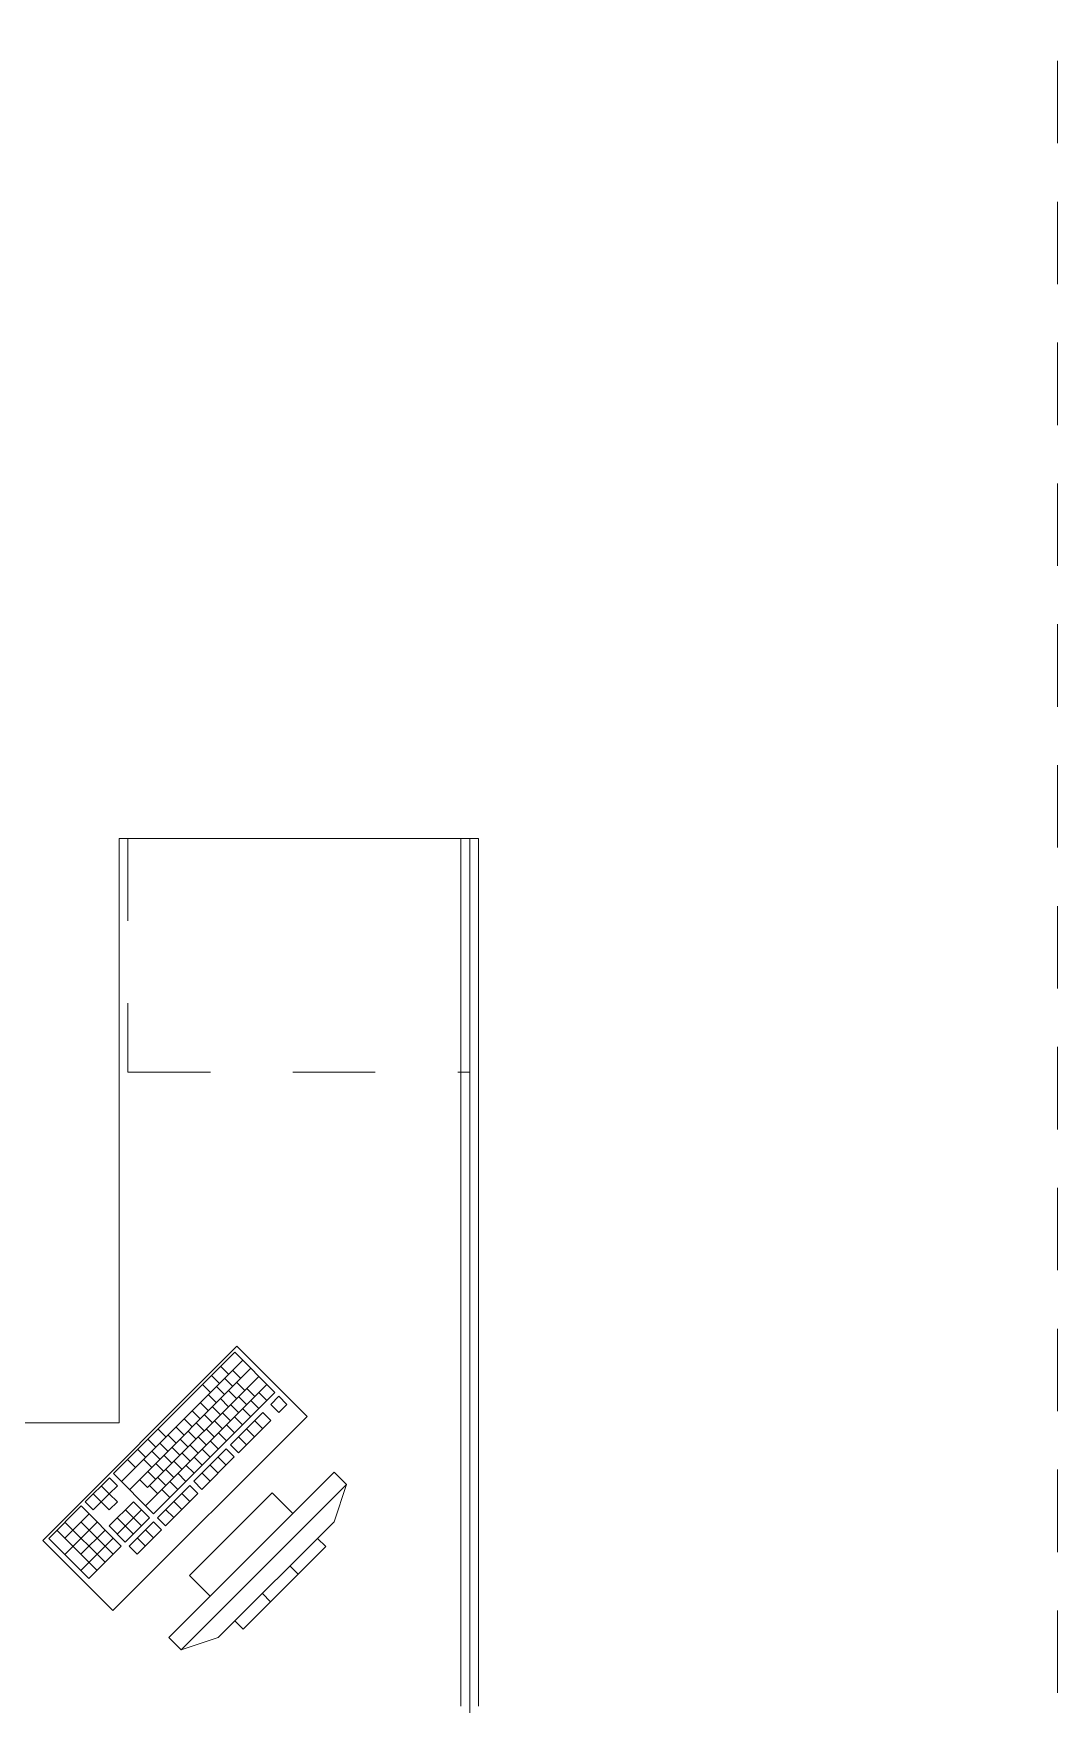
# Model space of a CAD drawing. Header units: inches. Extents: x -38 to 5698, y -33 to 92.
# Drawn here: x 206.317 to 208.07, y 35.002 to 37.862 of the extents above; entities that cross this region are included whole.
import ezdxf

# ---------------------------------------------------------------- set-up
doc = ezdxf.new("R2010")
doc.units = ezdxf.units.IN
doc.header["$MEASUREMENT"] = 0
doc.linetypes.add('Hidden Line', pattern=[0.195611, 0.141111, -0.0545])
doc.linetypes.add('Rayas', pattern=[0.282222, 0.141111, -0.141111])
doc.layers.add('08 _ STR _ EXT _ 09 Vigas', color=7, linetype='Continuous')
doc.layers.add('Interior - Mobiliario', color=7, linetype='Continuous')

msp = doc.modelspace()

# ---------------------------------------------------------------- linework, layer by layer
at = {"layer": '08 _ STR _ EXT _ 09 Vigas', "color": 251, "linetype": 'Hidden Line', "lineweight": 13}
msp.add_line((208.07, 30.2), (208.07, 39.4), dxfattribs=at)
at = {"layer": 'Interior - Mobiliario', "color": 175, "linetype": 'Rayas', "lineweight": 13}
for p, q in [((206.4791, 36.4847), (206.4791, 36.0847)), ((206.4791, 36.0847), (207.0641, 36.0847))]:
    msp.add_line(p, q, dxfattribs=at)
at = {"layer": 'Interior - Mobiliario', "color": 175, "linetype": 'Continuous', "lineweight": 13}
for p, q in [((207.0791, 36.4847), (207.0491, 36.4847)), ((207.0491, 36.4847), (207.0491, 34.9997)), ((207.0791, 34.9997), (207.0791, 36.4847)), ((206.6621, 35.6052), (206.4544, 35.3975)), ((206.6758, 35.5915), (206.4681, 35.3838)), ((206.7307, 35.5366), (206.6621, 35.6052)), ((206.6895, 35.5778), (206.4818, 35.37)), ((206.7032, 35.564), (206.5128, 35.3736)), ((206.6223, 35.5654), (206.636, 35.5517)), ((206.6379, 35.5809), (206.6516, 35.5672)), ((206.6447, 35.5603), (206.6584, 35.5466)), ((206.6585, 35.5742), (206.6722, 35.5604)), ((206.6653, 35.5535), (206.679, 35.5398)), ((206.717, 35.5503), (206.5092, 35.3426)), ((206.523, 35.3289), (206.7307, 35.5366)), ((206.6067, 35.5498), (206.6204, 35.5361)), ((206.617, 35.5326), (206.6307, 35.5189)), ((206.6308, 35.5465), (206.6445, 35.5327)), ((206.6376, 35.5258), (206.6513, 35.5121)), ((206.6514, 35.5397), (206.6652, 35.526)), ((206.6686, 35.5294), (206.6823, 35.5157)), ((206.6825, 35.5433), (206.6962, 35.5296)), ((206.7031, 35.5365), (206.7168, 35.5228)), ((206.7375, 35.5298), (206.7237, 35.5159)), ((206.7512, 35.516), (206.7375, 35.5298)), ((206.5893, 35.5049), (206.603, 35.4912)), ((206.6031, 35.5188), (206.6168, 35.5051)), ((206.6099, 35.4981), (206.6236, 35.4844)), ((206.6238, 35.512), (206.6375, 35.4983)), ((206.6409, 35.5017), (206.6546, 35.488)), ((206.7098, 35.5021), (206.6544, 35.4467)), ((206.6548, 35.5156), (206.6685, 35.5019)), ((206.6754, 35.5088), (206.6891, 35.4951)), ((206.6893, 35.5226), (206.703, 35.5089)), ((206.7235, 35.4883), (206.7098, 35.5021)), ((206.7237, 35.5159), (206.7374, 35.5022)), ((206.7374, 35.5022), (206.7512, 35.516)), ((206.5306, 35.4736), (206.5443, 35.4599)), ((206.5616, 35.4772), (206.5753, 35.4635)), ((206.5754, 35.4911), (206.5891, 35.4774)), ((206.5822, 35.4704), (206.5959, 35.4567)), ((206.5961, 35.4843), (206.6098, 35.4706)), ((206.6132, 35.474), (206.6269, 35.4603)), ((206.6271, 35.4879), (206.6408, 35.4742)), ((206.6339, 35.4672), (206.6476, 35.4535)), ((206.6477, 35.4811), (206.6614, 35.4674)), ((206.6616, 35.4949), (206.6753, 35.4812)), ((206.6682, 35.433), (206.7235, 35.4883)), ((206.6821, 35.4744), (206.6959, 35.4607)), ((206.696, 35.4882), (206.7097, 35.4745)), ((206.4959, 35.439), (206.5096, 35.4253)), ((206.5132, 35.4563), (206.527, 35.4426)), ((206.5339, 35.4495), (206.5476, 35.4358)), ((206.5477, 35.4634), (206.5614, 35.4497)), ((206.5545, 35.4427), (206.5682, 35.429)), ((206.5684, 35.4566), (206.5821, 35.4429)), ((206.5855, 35.4463), (206.5993, 35.4326)), ((206.6475, 35.4397), (206.5921, 35.3844)), ((206.5994, 35.4602), (206.6131, 35.4465)), ((206.6062, 35.4395), (206.6199, 35.4258)), ((206.62, 35.4534), (206.6337, 35.4397)), ((206.6612, 35.426), (206.6475, 35.4397)), ((206.6544, 35.4467), (206.6682, 35.433)), ((206.6683, 35.4605), (206.682, 35.4468)), ((206.4786, 35.4217), (206.4923, 35.408)), ((206.5062, 35.4218), (206.5199, 35.4081)), ((206.52, 35.4357), (206.5337, 35.422)), ((206.5268, 35.415), (206.5405, 35.4013)), ((206.5407, 35.4289), (206.5544, 35.4152)), ((206.5578, 35.4186), (206.5716, 35.4049)), ((206.5717, 35.4325), (206.5854, 35.4188)), ((206.5785, 35.4118), (206.5922, 35.3981)), ((206.5923, 35.4257), (206.606, 35.412)), ((206.6058, 35.3706), (206.6612, 35.426)), ((206.6198, 35.4121), (206.6335, 35.3983)), ((206.6337, 35.4259), (206.6474, 35.4122)), ((206.4475, 35.3905), (206.4059, 35.349)), ((206.4612, 35.3768), (206.4475, 35.3905)), ((206.4544, 35.3975), (206.523, 35.3289)), ((206.4991, 35.3873), (206.5128, 35.3736)), ((206.513, 35.4012), (206.5267, 35.3875)), ((206.5301, 35.3909), (206.5439, 35.3772)), ((206.544, 35.4048), (206.5577, 35.3911)), ((206.8318, 35.3999), (206.5489, 35.117)), ((206.5508, 35.3842), (206.5645, 35.3704)), ((206.5646, 35.398), (206.5783, 35.3843)), ((206.5921, 35.3844), (206.6058, 35.3706)), ((206.606, 35.3982), (206.6197, 35.3845)), ((206.853, 35.3787), (206.8318, 35.3999)), ((206.4198, 35.3628), (206.4335, 35.3491)), ((206.4473, 35.363), (206.4335, 35.3491)), ((206.4336, 35.3767), (206.4473, 35.363)), ((206.4473, 35.363), (206.4612, 35.3768)), ((206.461, 35.3493), (206.4473, 35.363)), ((206.5163, 35.3771), (206.53, 35.3634)), ((206.5852, 35.3774), (206.5298, 35.322)), ((206.5369, 35.3703), (206.5507, 35.3566)), ((206.5435, 35.3083), (206.5989, 35.3637)), ((206.5701, 35.0958), (206.853, 35.3787)), ((206.5714, 35.3636), (206.5851, 35.3499)), ((206.7257, 35.3645), (206.5843, 35.2231)), ((206.5989, 35.3637), (206.5852, 35.3774)), ((206.7611, 35.3292), (206.7257, 35.3645)), ((206.853, 35.3787), (206.8318, 35.315)), ((206.399, 35.3421), (206.3436, 35.2867)), ((206.4127, 35.3284), (206.3712, 35.2868)), ((206.4676, 35.2735), (206.399, 35.3421)), ((206.4059, 35.349), (206.4196, 35.3353)), ((206.4196, 35.3353), (206.4335, 35.3491)), ((206.4335, 35.3491), (206.4472, 35.3354)), ((206.4886, 35.3494), (206.4471, 35.3079)), ((206.4472, 35.3354), (206.461, 35.3493)), ((206.5023, 35.3357), (206.4608, 35.2941)), ((206.4748, 35.3356), (206.5022, 35.3081)), ((206.516, 35.322), (206.4886, 35.3494)), ((206.5437, 35.3359), (206.5574, 35.3222)), ((206.5575, 35.3497), (206.5712, 35.336)), ((206.6196, 35.1877), (206.7611, 35.3292)), ((206.3575, 35.3005), (206.426, 35.232)), ((206.4264, 35.3146), (206.371, 35.2593)), ((206.3713, 35.3144), (206.4399, 35.2458)), ((206.4401, 35.3009), (206.3986, 35.2594)), ((206.3989, 35.3145), (206.4537, 35.2597)), ((206.4471, 35.3079), (206.4745, 35.2804)), ((206.4609, 35.3217), (206.4883, 35.2943)), ((206.4745, 35.2804), (206.516, 35.322)), ((206.5229, 35.3151), (206.4813, 35.2736)), ((206.4951, 35.2599), (206.5366, 35.3014)), ((206.509, 35.3013), (206.5228, 35.2876)), ((206.5366, 35.3014), (206.5229, 35.3151)), ((206.5298, 35.322), (206.5435, 35.3083)), ((206.8318, 35.315), (206.6338, 35.117)), ((206.3436, 35.2867), (206.4122, 35.2181)), ((206.4539, 35.2872), (206.3985, 35.2318)), ((206.4122, 35.2181), (206.4676, 35.2735)), ((206.4813, 35.2736), (206.4951, 35.2599)), ((206.4952, 35.2874), (206.5089, 35.2737)), ((206.8035, 35.2867), (206.6621, 35.1453)), ((206.6762, 35.1312), (206.8176, 35.2726)), ((206.8176, 35.2726), (206.8035, 35.2867)), ((206.7563, 35.2396), (206.7705, 35.2254)), ((206.5843, 35.2231), (206.6196, 35.1877)), ((206.7092, 35.1924), (206.7233, 35.1783)), ((206.6621, 35.1453), (206.6762, 35.1312)), ((206.5489, 35.117), (206.5701, 35.0958)), ((206.5701, 35.0958), (206.6338, 35.117))]:
    msp.add_line(p, q, dxfattribs=at)
at = {"layer": 'Interior - Mobiliario', "color": 175, "linetype": 'Continuous', "lineweight": 13, "flags": 128}
for points in [[(207.0641, 34.9847), (207.0641, 36.4847), (206.4641, 36.4847), (206.4641, 35.4847), (205.7641, 35.4847), (205.7641, 34.9847)], [(206.7858, 35.4953), (206.6656, 35.6155), (206.3333, 35.2832), (206.4535, 35.163)]]:
    msp.add_lwpolyline(points, close=True, dxfattribs=at)

doc.saveas('drawing.dxf')
